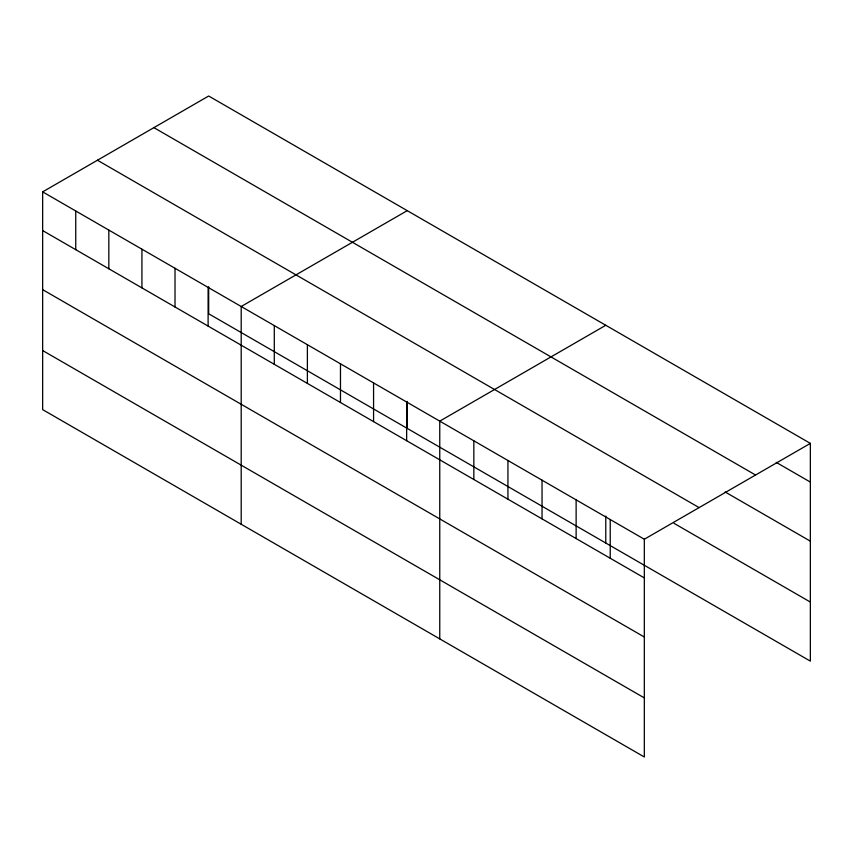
<?xml version="1.0" encoding="UTF-8"?>
<svg xmlns="http://www.w3.org/2000/svg" width="853" height="853" viewBox="0 0 853 853"><rect width="100%" height="100%" fill="white"/><g stroke="black" fill="none" stroke-linecap="round" stroke-linejoin="round"><path stroke-width="1.28" d="M42.65 191.872L644.324 539.235L644.324 756.984L42.65 409.621L42.65 191.872L208.676 96.016L810.35 443.379L810.35 661.128L208.676 313.765L208.676 286.789M407.233 210.648L241.196 306.504L241.196 524.254M605.779 325.281L439.753 421.137L439.753 638.886M644.324 539.235L810.35 443.379M776.251 462.39L810.35 482.073M153.892 127.641L755.555 475.014M725.114 491.957L810.35 541.165M97.445 160.236L699.108 507.61M673.977 523.305L810.35 602.047M42.65 230.566L644.324 577.929M42.65 289.647L644.324 637.02M42.65 350.53L644.324 697.903M610.226 519.552L610.226 558.246M605.779 516.054L605.779 543.03M576.127 499.869L576.127 538.563M542.039 480.186L542.039 518.88M507.94 460.503L507.94 499.197M473.841 440.82L473.841 479.514M407.233 401.422L407.233 428.398M406.657 402.03L406.657 440.724M373.571 382.922L373.571 421.617M340.475 363.815L340.475 402.509M307.389 344.708L307.389 383.402M274.293 325.601L274.293 364.295M208.111 287.397L208.111 326.091M175.014 268.29L175.014 306.984M141.929 249.183L141.929 287.877M108.832 230.075L108.832 268.77M75.746 210.968L75.746 249.662"/></g></svg>
